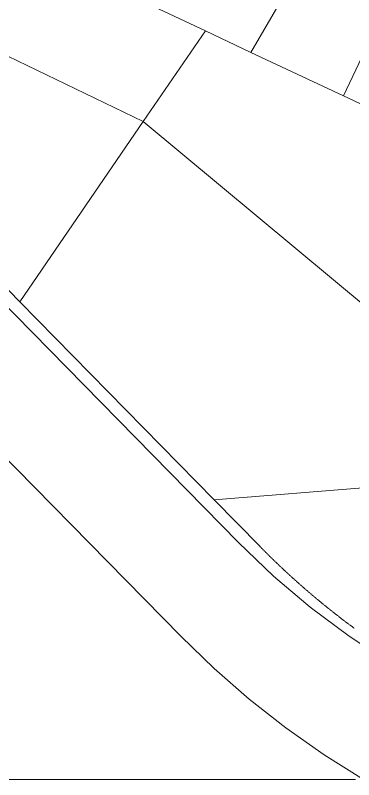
# Model space of a CAD drawing. Header units: feet. Extents: x 865220 to 2866543, y -2240498 to 973965.
# Drawn here: x 2860959 to 2861228, y 964742 to 965351 of the extents above; entities that cross this region are included whole.
import ezdxf

# ---------------------------------------------------------------- set-up
doc = ezdxf.new("R2010")
doc.units = ezdxf.units.FT
doc.header["$LTSCALE"] = 0.015
doc.header["$MEASUREMENT"] = 0
doc.layers.add('Dakota County Parcels', color=7, linetype='Continuous')

msp = doc.modelspace()

# ---------------------------------------------------------------- linework, layer by layer
at = {"layer": 'Dakota County Parcels', "lineweight": 5, "ltscale": 100}
for p, q in [((2861146.64, 965321.04), (2861226.99, 965459.3)), ((2860688.1, 965445.82), (2861061.05, 965266.11)), ((2861220.37, 965286.37), (2861287.61, 965429.33)), ((2861110.39, 965338.09), (2861061.16, 965361.25)), ((2861061.05, 965266.11), (2861110.39, 965338.09)), ((2861146.64, 965321.04), (2861110.39, 965338.09)), ((2861220.37, 965286.37), (2861146.64, 965321.04)), ((2861363.99, 965218.81), (2861220.37, 965286.37)), ((2860962.71, 965122.68), (2861061.05, 965266.11)), ((2861349.45, 965025.79), (2861061.05, 965266.11)), ((2860962.71, 965122.68), (2860890.71, 965196.02)), ((2860883.58, 965189.02), (2861136.76, 964931.08)), ((2860822.92, 965129.48), (2861090.83, 964856.55)), ((2860962.71, 965122.68), (2861117.37, 964965.11)), ((2861335.74, 964982.59), (2861117.37, 964965.11)), ((2861117.37, 964965.11), (2861153.71, 964928.09)), ((2860602.17, 964742.71), (2861229.93, 964742.52))]:
    msp.add_line(p, q, dxfattribs=at)
for points in [[(2861136.76, 964931.08), (2861164.55, 964904.46), (2861193.91, 964879.58), (2861224.74, 964856.53), (2861256.92, 964835.42), (2861290.32, 964816.3), (2861324.83, 964799.27), (2861360.32, 964784.37), (2861396.65, 964771.66), (2861433.68, 964761.2), (2861471.29, 964753.02), (2861509.33, 964747.15), (2861547.65, 964743.61), (2861586.12, 964742.41)], [(2861228.72, 964863.02), (2861228.32, 964863.32), (2861227.91, 964863.61), (2861227.51, 964863.91), (2861227.11, 964864.21), (2861226.71, 964864.51), (2861226.31, 964864.8), (2861225.91, 964865.1), (2861225.51, 964865.4), (2861225.1, 964865.7), (2861224.7, 964866), (2861224.3, 964866.3), (2861223.9, 964866.6), (2861223.5, 964866.9), (2861223.11, 964867.2), (2861222.71, 964867.5), (2861222.31, 964867.8), (2861221.91, 964868.1), (2861221.51, 964868.41), (2861221.11, 964868.71), (2861220.71, 964869.01), (2861220.32, 964869.31), (2861219.92, 964869.62), (2861219.52, 964869.92), (2861219.12, 964870.22), (2861218.73, 964870.53), (2861218.33, 964870.83), (2861217.93, 964871.14), (2861217.54, 964871.44), (2861217.14, 964871.75), (2861216.75, 964872.05), (2861216.35, 964872.36), (2861215.96, 964872.67), (2861215.56, 964872.97), (2861215.17, 964873.28), (2861214.77, 964873.59), (2861214.38, 964873.9), (2861213.99, 964874.2), (2861213.59, 964874.51), (2861213.2, 964874.82), (2861212.81, 964875.13), (2861212.41, 964875.44), (2861212.02, 964875.75), (2861211.63, 964876.06), (2861211.24, 964876.37), (2861210.84, 964876.68), (2861210.45, 964876.99), (2861210.06, 964877.3), (2861209.67, 964877.61), (2861209.28, 964877.92), (2861208.89, 964878.24), (2861208.5, 964878.55), (2861208.11, 964878.86), (2861207.72, 964879.18), (2861207.33, 964879.49), (2861206.94, 964879.8), (2861206.55, 964880.12), (2861206.16, 964880.43), (2861205.77, 964880.75), (2861205.39, 964881.06), (2861205, 964881.38), (2861204.61, 964881.69), (2861204.22, 964882.01), (2861203.84, 964882.32), (2861203.45, 964882.64), (2861203.06, 964882.96), (2861202.67, 964883.27), (2861202.29, 964883.59), (2861201.9, 964883.91), (2861201.52, 964884.23), (2861201.13, 964884.55), (2861200.75, 964884.86), (2861200.36, 964885.18), (2861199.98, 964885.5), (2861199.59, 964885.82), (2861199.21, 964886.14), (2861198.82, 964886.46), (2861198.44, 964886.78), (2861198.06, 964887.1), (2861197.67, 964887.42), (2861197.29, 964887.75), (2861196.91, 964888.07), (2861196.53, 964888.39), (2861196.14, 964888.71), (2861195.76, 964889.04), (2861195.38, 964889.36), (2861195, 964889.68), (2861194.62, 964890.01), (2861194.24, 964890.33), (2861193.86, 964890.65), (2861193.48, 964890.98), (2861193.1, 964891.3), (2861192.72, 964891.63), (2861192.34, 964891.95), (2861191.96, 964892.28), (2861191.58, 964892.61), (2861191.2, 964892.93), (2861190.82, 964893.26), (2861190.44, 964893.59), (2861190.07, 964893.91), (2861189.69, 964894.24), (2861189.31, 964894.57), (2861188.93, 964894.9), (2861188.56, 964895.23), (2861188.18, 964895.55), (2861187.8, 964895.88), (2861187.43, 964896.21), (2861187.05, 964896.54), (2861186.68, 964896.87), (2861186.3, 964897.2), (2861185.93, 964897.53), (2861185.55, 964897.86), (2861185.18, 964898.2), (2861184.8, 964898.53), (2861184.43, 964898.86), (2861184.06, 964899.19), (2861183.68, 964899.52), (2861183.31, 964899.86), (2861182.94, 964900.19), (2861182.56, 964900.52), (2861182.19, 964900.86), (2861181.82, 964901.19), (2861181.45, 964901.52), (2861181.08, 964901.86), (2861180.71, 964902.19), (2861180.33, 964902.53), (2861179.96, 964902.86), (2861179.59, 964903.2), (2861179.22, 964903.54), (2861178.85, 964903.87), (2861178.48, 964904.21), (2861178.11, 964904.55), (2861177.74, 964904.88), (2861177.38, 964905.22), (2861177.01, 964905.56), (2861176.64, 964905.9), (2861176.27, 964906.24), (2861175.9, 964906.57), (2861175.54, 964906.91), (2861175.17, 964907.25), (2861174.8, 964907.59), (2861174.44, 964907.93), (2861174.07, 964908.27), (2861173.7, 964908.61), (2861173.34, 964908.95), (2861172.97, 964909.3), (2861172.61, 964909.64), (2861172.24, 964909.98), (2861171.88, 964910.32), (2861171.51, 964910.66), (2861171.15, 964911.01), (2861170.78, 964911.35), (2861170.42, 964911.69), (2861170.06, 964912.03), (2861169.69, 964912.38), (2861169.33, 964912.72), (2861168.97, 964913.07), (2861168.61, 964913.41), (2861168.25, 964913.76), (2861167.88, 964914.1), (2861167.52, 964914.45), (2861167.16, 964914.79), (2861166.8, 964915.14), (2861166.44, 964915.49), (2861166.08, 964915.83), (2861165.72, 964916.18), (2861165.36, 964916.53), (2861165, 964916.87), (2861164.64, 964917.22), (2861164.28, 964917.57), (2861163.92, 964917.92), (2861163.57, 964918.27), (2861163.21, 964918.62), (2861162.85, 964918.97), (2861162.49, 964919.31), (2861162.14, 964919.66), (2861161.78, 964920.01), (2861161.42, 964920.36), (2861161.07, 964920.72), (2861160.71, 964921.07), (2861160.35, 964921.42), (2861160, 964921.77), (2861159.64, 964922.12), (2861159.29, 964922.47), (2861158.93, 964922.83), (2861158.58, 964923.18), (2861158.23, 964923.53), (2861157.87, 964923.89), (2861157.52, 964924.24), (2861157.17, 964924.59), (2861156.81, 964924.95), (2861156.46, 964925.3), (2861156.11, 964925.66), (2861155.76, 964926.01), (2861155.4, 964926.37), (2861155.05, 964926.72), (2861154.7, 964927.08), (2861154.35, 964927.43), (2861153.71, 964928.09)], [(2861090.83, 964856.55), (2861117.46, 964830.79), (2861145.39, 964806.44), (2861174.54, 964783.57), (2861204.84, 964762.25), (2861236.2, 964742.52)]]:
    msp.add_lwpolyline(points, dxfattribs=at)

doc.saveas('drawing.dxf')
